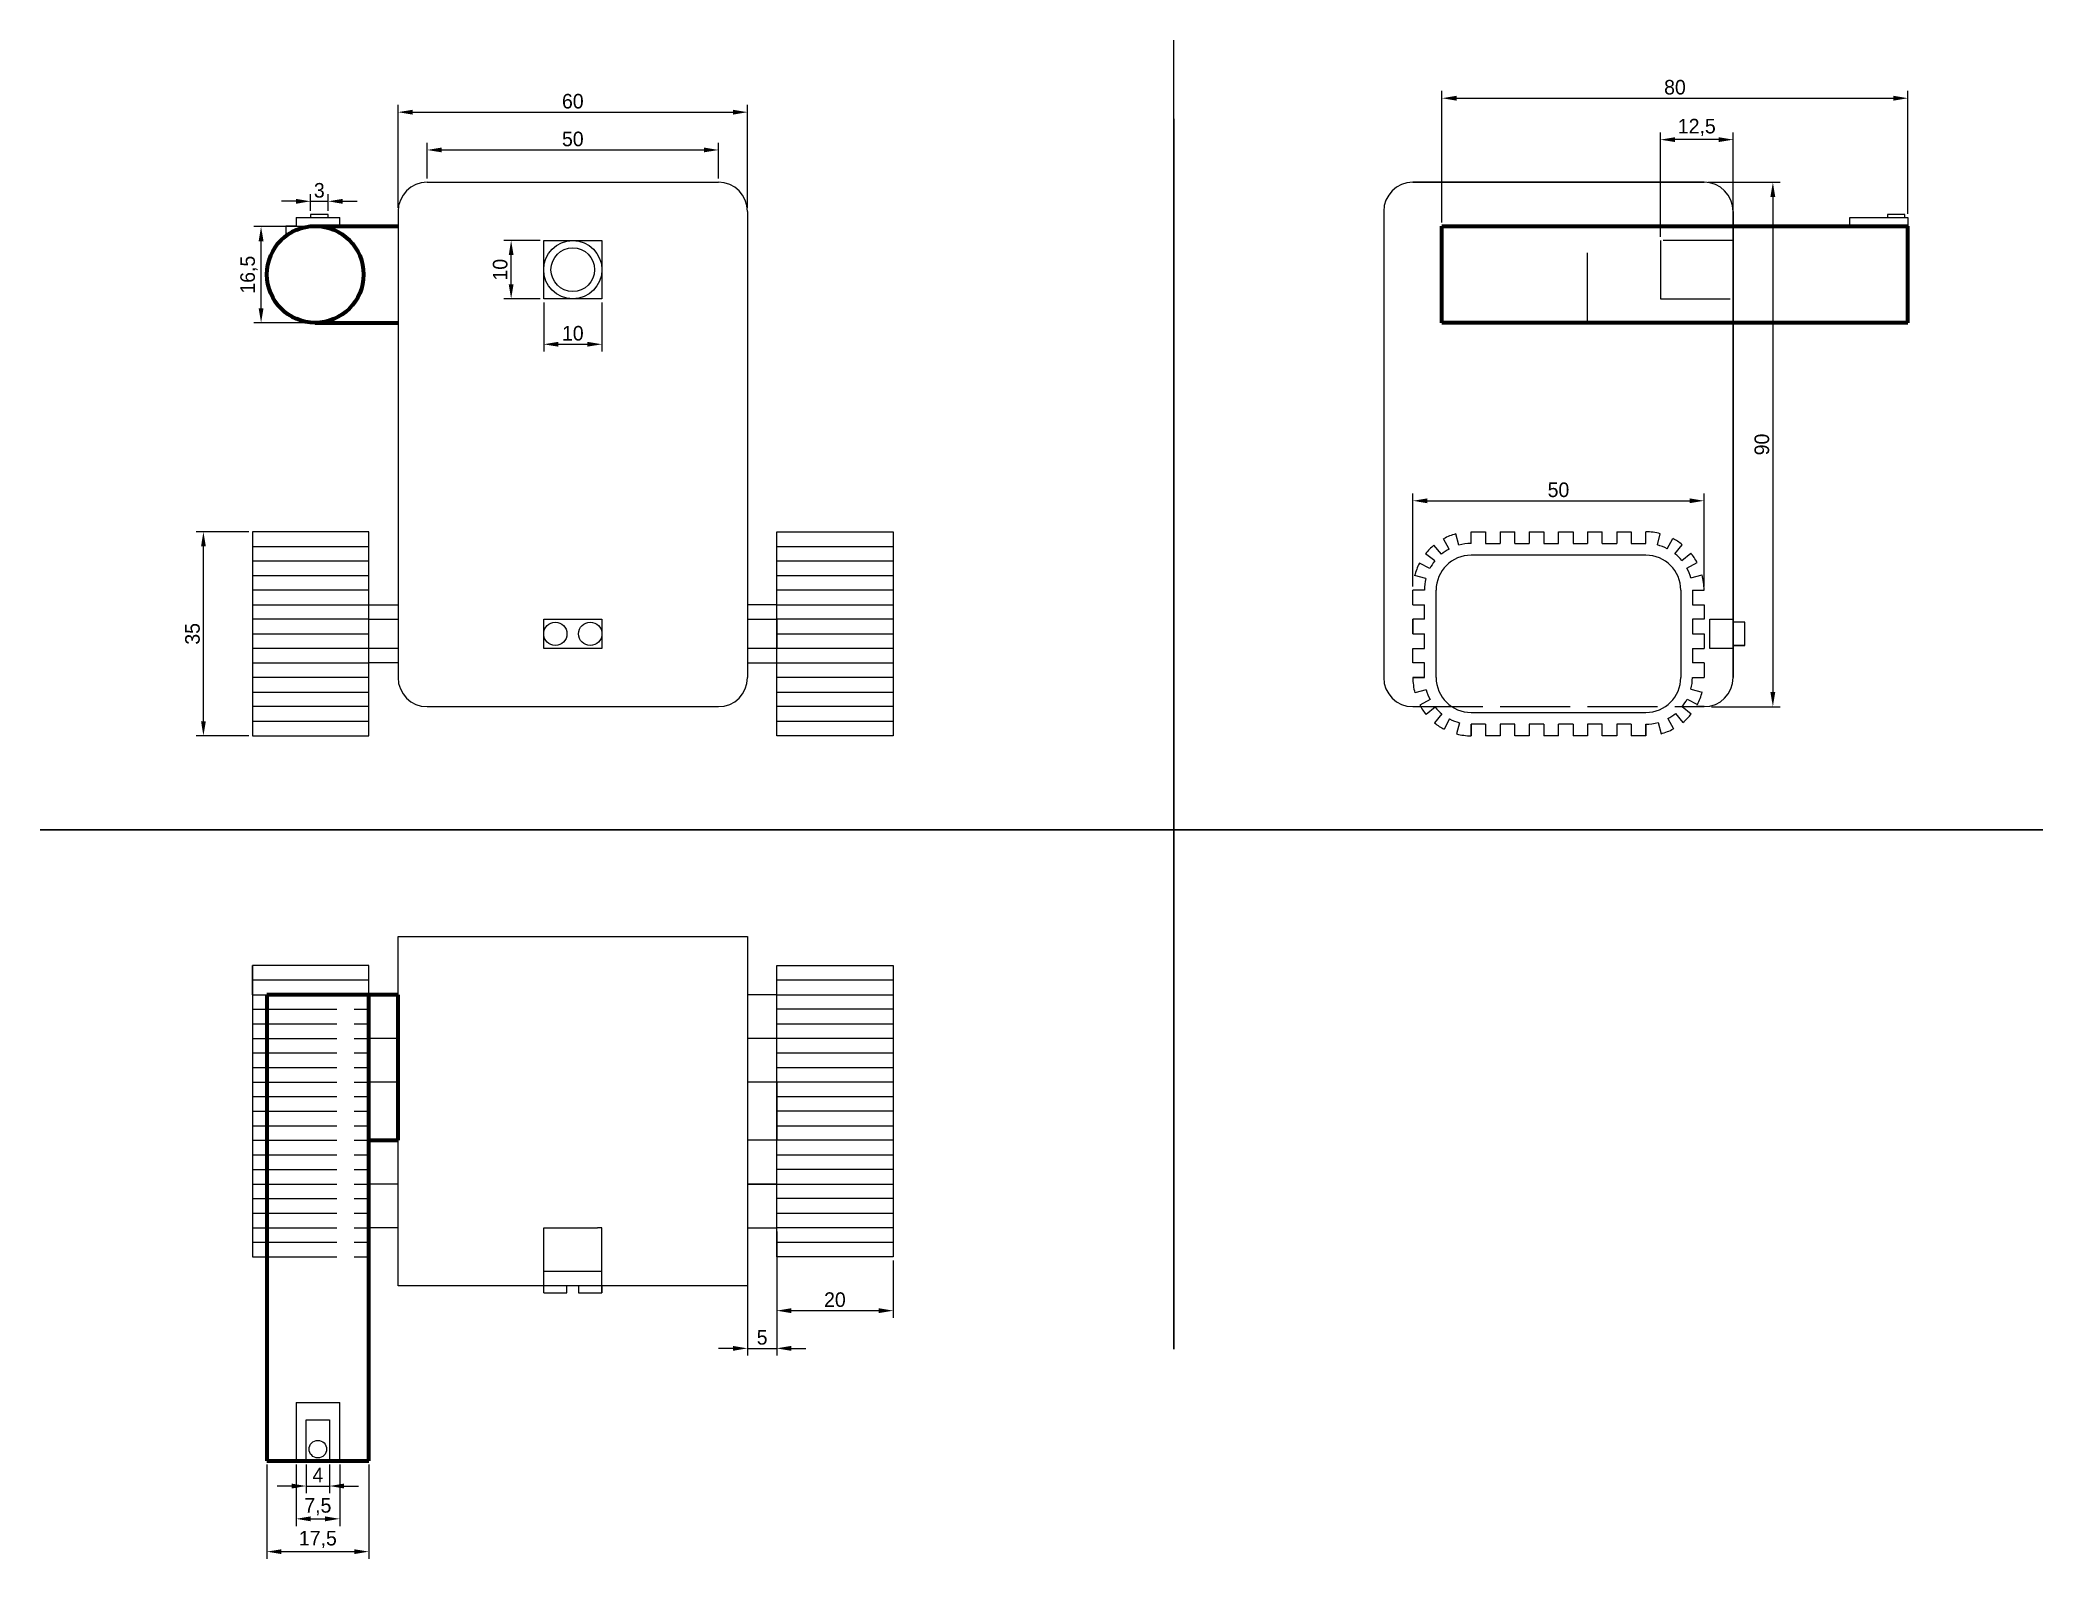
# Model space of a CAD drawing. Header units: millimetres. Extents: x 205 to 549, y 80 to 340.
import ezdxf

# ---------------------------------------------------------------- set-up
doc = ezdxf.new("R2010")
doc.units = ezdxf.units.MM
doc.linetypes.add('ACAD_ISO02W100', pattern=[15, 12, -3])
doc.layers.add('Capa1', color=52, linetype='Continuous', lineweight=211)
doc.layers.add('Trazo', color=160, linetype='ACAD_ISO02W100')
doc.dimstyles.new('ISO-25', dxfattribs={"dimtxt": 2.5, "dimasz": 2.5, "dimexe": 1.25, "dimexo": 0.625, "dimtad": 1, "dimtxsty": 'Standard', "dimcen": 2.5, "dimadec": 0, "dimazin": 0, "dimtfac": 1, "dimtmove": 0, "dimatfit": 3, "dimfxl": 1, "dimarcsym": 0})

# ---------------------------------------------------------------- blocks, each defined once
blk = doc.blocks.new('*D6')
at = {"color": 0, "lineweight": -2}
for p, q in [((271.83, 316.7), (271.83, 322.87)), ((274.33, 321.62), (319.33, 321.62)), ((321.83, 316.7), (321.83, 322.87))]:
    blk.add_line(p, q, dxfattribs=at)
at = {"color": 0}
for points in [[(274.33, 322.04), (274.33, 321.21), (271.83, 321.62)], [(319.33, 322.04), (319.33, 321.21), (321.83, 321.62)]]:
    blk.add_solid(points, dxfattribs=at)
at = {"layer": 'Defpoints', "color": 0}
for p in [(321.83, 321.62), (271.83, 316.07), (321.83, 316.07)]:
    blk.add_point(p, dxfattribs=at)
at = {"color": 0, "insert": (296.83, 323.5), "char_height": 2.5, "attachment_point": 5}
blk.add_mtext('50', dxfattribs=at)
blk = doc.blocks.new('*D7')
at = {"color": 0, "lineweight": -2}
for p, q in [((266.83, 311.7), (266.83, 329.36)), ((269.33, 328.11), (324.33, 328.11)), ((326.83, 311.7), (326.83, 329.36))]:
    blk.add_line(p, q, dxfattribs=at)
at = {"color": 0}
for points in [[(269.33, 328.52), (269.33, 327.69), (266.83, 328.11)], [(324.33, 328.52), (324.33, 327.69), (326.83, 328.11)]]:
    blk.add_solid(points, dxfattribs=at)
at = {"layer": 'Defpoints', "color": 0}
for p in [(326.83, 328.11), (266.83, 311.07), (326.83, 311.07)]:
    blk.add_point(p, dxfattribs=at)
at = {"color": 0, "insert": (296.83, 329.98), "char_height": 2.5, "attachment_point": 5}
blk.add_mtext('60', dxfattribs=at)
blk = doc.blocks.new('*D8')
at = {"color": 0, "lineweight": -2}
for p, q in [((241.2, 256.07), (232.16, 256.07)), ((233.41, 223.57), (233.41, 253.57)), ((241.2, 221.07), (232.16, 221.07))]:
    blk.add_line(p, q, dxfattribs=at)
at = {"color": 0}
for points in [[(233, 253.57), (233.83, 253.57), (233.41, 256.07)], [(233, 223.57), (233.83, 223.57), (233.41, 221.07)]]:
    blk.add_solid(points, dxfattribs=at)
at = {"layer": 'Defpoints', "color": 0}
for p in [(233.41, 256.07), (241.83, 256.07), (241.83, 221.07)]:
    blk.add_point(p, dxfattribs=at)
at = {"color": 0, "insert": (231.54, 238.57), "char_height": 2.5, "attachment_point": 5, "rotation": 90}
blk.add_mtext('35', dxfattribs=at)
blk = doc.blocks.new('*D9')
at = {"color": 0, "lineweight": -2}
for p, q in [((291.83, 295.45), (291.83, 287.02)), ((301.83, 295.45), (301.83, 287.02)), ((294.33, 288.27), (299.33, 288.27))]:
    blk.add_line(p, q, dxfattribs=at)
at = {"color": 0}
for points in [[(294.33, 288.69), (294.33, 287.86), (291.83, 288.27)], [(299.33, 288.69), (299.33, 287.86), (301.83, 288.27)]]:
    blk.add_solid(points, dxfattribs=at)
at = {"layer": 'Defpoints', "color": 0}
for p in [(291.83, 296.07), (301.83, 296.07), (301.83, 288.27)]:
    blk.add_point(p, dxfattribs=at)
at = {"color": 0, "insert": (296.83, 290.15), "char_height": 2.5, "attachment_point": 5}
blk.add_mtext('10', dxfattribs=at)
blk = doc.blocks.new('*D10')
at = {"color": 0, "lineweight": -2}
for p, q in [((291.2, 306.07), (284.99, 306.07)), ((286.24, 298.57), (286.24, 303.57)), ((291.2, 296.07), (284.99, 296.07))]:
    blk.add_line(p, q, dxfattribs=at)
at = {"color": 0}
for points in [[(285.83, 303.57), (286.66, 303.57), (286.24, 306.07)], [(285.83, 298.57), (286.66, 298.57), (286.24, 296.07)]]:
    blk.add_solid(points, dxfattribs=at)
at = {"layer": 'Defpoints', "color": 0}
for p in [(286.24, 306.07), (291.83, 306.07), (291.83, 296.07)]:
    blk.add_point(p, dxfattribs=at)
at = {"color": 0, "insert": (284.37, 301.07), "char_height": 2.5, "attachment_point": 5, "rotation": 90}
blk.add_mtext('10', dxfattribs=at)
blk = doc.blocks.new('*D12')
at = {"color": 0, "lineweight": -2}
for p, q in [((441.05, 246.7), (441.05, 262.66)), ((443.55, 261.41), (488.55, 261.41)), ((491.05, 246.7), (491.05, 262.66))]:
    blk.add_line(p, q, dxfattribs=at)
at = {"color": 0}
for points in [[(443.55, 261.82), (443.55, 260.99), (441.05, 261.41)], [(488.55, 261.82), (488.55, 260.99), (491.05, 261.41)]]:
    blk.add_solid(points, dxfattribs=at)
at = {"layer": 'Defpoints', "color": 0}
for p in [(491.05, 261.41), (441.05, 246.07), (491.05, 246.07)]:
    blk.add_point(p, dxfattribs=at)
at = {"color": 0, "insert": (466.05, 263.28), "char_height": 2.5, "attachment_point": 5}
blk.add_mtext('50', dxfattribs=at)
blk = doc.blocks.new('*D13')
at = {"color": 0, "lineweight": -2}
for p, q in [((331.83, 131.01), (331.83, 121.15)), ((351.83, 131.01), (351.83, 121.15)), ((349.33, 122.4), (334.33, 122.4))]:
    blk.add_line(p, q, dxfattribs=at)
at = {"color": 0}
for points in [[(334.33, 122.82), (334.33, 121.98), (331.83, 122.4)], [(349.33, 122.82), (349.33, 121.98), (351.83, 122.4)]]:
    blk.add_solid(points, dxfattribs=at)
at = {"layer": 'Defpoints', "color": 0}
for p in [(331.83, 131.64), (351.83, 131.64), (331.83, 122.4)]:
    blk.add_point(p, dxfattribs=at)
at = {"color": 0, "insert": (341.83, 124.28), "char_height": 2.5, "attachment_point": 5}
blk.add_mtext('20', dxfattribs=at)
blk = doc.blocks.new('*D15')
at = {"color": 0, "lineweight": -2}
for p, q in [((326.83, 136.01), (326.83, 114.68)), ((331.83, 136.01), (331.83, 114.68)), ((324.33, 115.93), (321.83, 115.93)), ((326.83, 115.93), (331.83, 115.93)), ((334.33, 115.93), (336.83, 115.93))]:
    blk.add_line(p, q, dxfattribs=at)
at = {"color": 0}
for points in [[(324.33, 116.35), (324.33, 115.51), (326.83, 115.93)], [(334.33, 116.35), (334.33, 115.51), (331.83, 115.93)]]:
    blk.add_solid(points, dxfattribs=at)
at = {"layer": 'Defpoints', "color": 0}
for p in [(326.83, 136.64), (331.83, 136.64), (331.83, 115.93)]:
    blk.add_point(p, dxfattribs=at)
at = {"color": 0, "insert": (329.33, 117.81), "char_height": 2.5, "attachment_point": 5}
blk.add_mtext('5', dxfattribs=at)
blk = doc.blocks.new('*D17')
at = {"color": 0, "lineweight": -2}
for p, q in [((483.55, 306.7), (483.55, 324.64)), ((493.55, 323.39), (486.05, 323.39)), ((496.05, 306.7), (496.05, 324.64))]:
    blk.add_line(p, q, dxfattribs=at)
at = {"color": 0}
for points in [[(486.05, 323.81), (486.05, 322.98), (483.55, 323.39)], [(493.55, 323.81), (493.55, 322.98), (496.05, 323.39)]]:
    blk.add_solid(points, dxfattribs=at)
at = {"layer": 'Defpoints', "color": 0}
for p in [(483.55, 323.39), (483.55, 306.07), (496.05, 306.07)]:
    blk.add_point(p, dxfattribs=at)
at = {"color": 0, "insert": (489.8, 325.48), "char_height": 2.5, "attachment_point": 5}
blk.add_mtext('12,5', dxfattribs=at)
blk = doc.blocks.new('*D18')
at = {"color": 0, "lineweight": -2}
for p, q in [((491.67, 316.07), (504.11, 316.07)), ((502.86, 313.57), (502.86, 228.57)), ((492.3, 226.07), (504.11, 226.07))]:
    blk.add_line(p, q, dxfattribs=at)
at = {"color": 0}
for points in [[(502.44, 313.57), (503.27, 313.57), (502.86, 316.07)], [(502.44, 228.57), (503.27, 228.57), (502.86, 226.07)]]:
    blk.add_solid(points, dxfattribs=at)
at = {"layer": 'Defpoints', "color": 0}
for p in [(491.05, 316.07), (491.67, 226.07), (502.86, 226.07)]:
    blk.add_point(p, dxfattribs=at)
at = {"color": 0, "insert": (500.98, 271.07), "char_height": 2.5, "attachment_point": 5, "rotation": 90}
blk.add_mtext('90', dxfattribs=at)
blk = doc.blocks.new('*D29')
at = {"color": 0, "lineweight": -2}
for p, q in [((251.98, 308.46), (242.06, 308.46)), ((243.31, 294.46), (243.31, 305.96)), ((251.98, 291.96), (242.06, 291.96))]:
    blk.add_line(p, q, dxfattribs=at)
at = {"color": 0}
for points in [[(242.89, 305.96), (243.73, 305.96), (243.31, 308.46)], [(242.89, 294.46), (243.73, 294.46), (243.31, 291.96)]]:
    blk.add_solid(points, dxfattribs=at)
at = {"layer": 'Defpoints', "color": 0}
for p in [(243.31, 308.46), (252.61, 308.46), (252.61, 291.96)]:
    blk.add_point(p, dxfattribs=at)
at = {"color": 0, "insert": (241.23, 300.21), "char_height": 2.5, "attachment_point": 5, "rotation": 90}
blk.add_mtext('16,5', dxfattribs=at)
blk = doc.blocks.new('*D30')
at = {"color": 0, "lineweight": -2}
for p, q in [((251.81, 311.18), (251.81, 314.06)), ((254.81, 311.18), (254.81, 314.06)), ((249.31, 312.81), (246.81, 312.81)), ((251.81, 312.81), (254.81, 312.81)), ((257.31, 312.81), (259.81, 312.81))]:
    blk.add_line(p, q, dxfattribs=at)
at = {"color": 0}
for points in [[(249.31, 313.22), (249.31, 312.39), (251.81, 312.81)], [(257.31, 313.22), (257.31, 312.39), (254.81, 312.81)]]:
    blk.add_solid(points, dxfattribs=at)
at = {"layer": 'Defpoints', "color": 0}
for p in [(251.81, 310.56), (254.81, 312.81), (254.81, 310.56)]:
    blk.add_point(p, dxfattribs=at)
at = {"color": 0, "insert": (253.31, 314.68), "char_height": 2.5, "attachment_point": 5}
blk.add_mtext('3', dxfattribs=at)
blk = doc.blocks.new('*D31')
at = {"color": 0, "lineweight": -2}
for p, q in [((446.05, 309.18), (446.05, 331.75)), ((448.55, 330.5), (523.55, 330.5)), ((526.05, 310.68), (526.05, 331.75))]:
    blk.add_line(p, q, dxfattribs=at)
at = {"color": 0}
for points in [[(448.55, 330.92), (448.55, 330.09), (446.05, 330.5)], [(523.55, 330.92), (523.55, 330.09), (526.05, 330.5)]]:
    blk.add_solid(points, dxfattribs=at)
at = {"layer": 'Defpoints', "color": 0}
for p in [(526.05, 330.5), (526.05, 310.06), (446.05, 308.56)]:
    blk.add_point(p, dxfattribs=at)
at = {"color": 0, "insert": (486.05, 332.38), "char_height": 2.5, "attachment_point": 5}
blk.add_mtext('80', dxfattribs=at)
blk = doc.blocks.new('*D33')
at = {"color": 0, "lineweight": -2}
for p, q in [((251.06, 96.01), (251.06, 91.05)), ((255.06, 96.01), (255.06, 91.05)), ((248.56, 92.3), (246.06, 92.3)), ((251.06, 92.3), (255.06, 92.3)), ((257.56, 92.3), (260.06, 92.3))]:
    blk.add_line(p, q, dxfattribs=at)
at = {"color": 0}
for points in [[(248.56, 92.72), (248.56, 91.88), (251.06, 92.3)], [(257.56, 92.72), (257.56, 91.88), (255.06, 92.3)]]:
    blk.add_solid(points, dxfattribs=at)
at = {"layer": 'Defpoints', "color": 0}
for p in [(251.06, 96.64), (255.06, 96.64), (255.06, 92.3)]:
    blk.add_point(p, dxfattribs=at)
at = {"color": 0, "insert": (253.06, 94.18), "char_height": 2.5, "attachment_point": 5}
blk.add_mtext('4', dxfattribs=at)
blk = doc.blocks.new('*D34')
at = {"color": 0, "lineweight": -2}
for p, q in [((249.31, 96.01), (249.31, 85.42)), ((256.81, 96.01), (256.81, 85.42)), ((251.81, 86.67), (254.31, 86.67))]:
    blk.add_line(p, q, dxfattribs=at)
at = {"color": 0}
for points in [[(251.81, 87.09), (251.81, 86.25), (249.31, 86.67)], [(254.31, 87.09), (254.31, 86.25), (256.81, 86.67)]]:
    blk.add_solid(points, dxfattribs=at)
at = {"layer": 'Defpoints', "color": 0}
for p in [(249.31, 96.64), (256.81, 96.64), (256.81, 86.67)]:
    blk.add_point(p, dxfattribs=at)
at = {"color": 0, "insert": (253.06, 88.75), "char_height": 2.5, "attachment_point": 5}
blk.add_mtext('7,5', dxfattribs=at)
blk = doc.blocks.new('*D35')
at = {"color": 0, "lineweight": -2}
for p, q in [((244.31, 96.01), (244.31, 79.79)), ((261.81, 96.01), (261.81, 79.79)), ((246.81, 81.04), (259.31, 81.04))]:
    blk.add_line(p, q, dxfattribs=at)
at = {"color": 0}
for points in [[(246.81, 81.45), (246.81, 80.62), (244.31, 81.04)], [(259.31, 81.45), (259.31, 80.62), (261.81, 81.04)]]:
    blk.add_solid(points, dxfattribs=at)
at = {"layer": 'Defpoints', "color": 0}
for p in [(244.31, 96.64), (261.81, 96.64), (261.81, 81.04)]:
    blk.add_point(p, dxfattribs=at)
at = {"color": 0, "insert": (253.06, 83.12), "char_height": 2.5, "attachment_point": 5}
blk.add_mtext('17,5', dxfattribs=at)

msp = doc.modelspace()

# ---------------------------------------------------------------- linework, layer by layer
for p, q in [((400.004, 115.779), (400.004, 340.485)), ((400.004, 204.905), (400.004, 326.981)), ((400.004, 326.981), (400.004, 115.779)), ((271.83, 316.072), (321.83, 316.072)), ((491.049, 316.072), (441.046, 316.072)), ((441.047, 316.072), (491.047, 316.072)), ((249.309, 310.059), (249.309, 308.559)), ((249.309, 310.059), (256.809, 310.059)), ((249.309, 310.059), (254.309, 310.059)), ((254.809, 310.559), (251.809, 310.559)), ((251.809, 310.559), (251.809, 310.559)), ((251.809, 310.559), (251.809, 310.059)), ((254.809, 310.059), (254.809, 310.559)), ((256.809, 308.559), (256.809, 310.059)), ((266.83, 311.072), (266.83, 231.072)), ((266.83, 311.072), (266.83, 306.072)), ((326.83, 311.072), (326.83, 231.072)), ((436.047, 311.072), (436.047, 231.072)), ((436.047, 311.072), (436.047, 231.072)), ((436.047, 311.072), (436.047, 306.072)), ((496.047, 231.072), (496.047, 311.072)), ((496.047, 311.072), (496.047, 231.072)), ((516.047, 308.559), (516.047, 310.059)), ((516.047, 310.059), (526.047, 310.059)), ((525.541, 310.559), (522.541, 310.559)), ((522.541, 310.559), (522.541, 310.059)), ((525.541, 310.059), (525.541, 310.559)), ((526.047, 310.059), (526.047, 308.559)), ((249.309, 308.559), (247.578, 308.559)), ((247.578, 308.559), (247.578, 306.861)), ((249.309, 308.559), (256.809, 308.559)), ((291.83, 296.072), (291.83, 306.072)), ((291.83, 306.072), (301.83, 306.072)), ((301.83, 306.072), (301.83, 296.072)), ((526.047, 308.559), (516.047, 308.559)), ((301.83, 296.072), (291.83, 296.072)), ((261.83, 256.072), (241.83, 256.072)), ((241.83, 256.072), (241.83, 221.072)), ((261.83, 221.072), (261.83, 256.072)), ((331.83, 221.072), (331.83, 256.072)), ((331.83, 256.072), (351.83, 256.072)), ((351.83, 256.072), (351.83, 221.072)), ((447.265, 253.121), (446.32, 254.884)), ((448.954, 253.793), (448.43, 255.723)), ((451.047, 256.072), (453.547, 256.072)), ((451.047, 254.072), (451.047, 256.072)), ((451.047, 254.072), (451.047, 256.072)), ((453.547, 256.072), (453.547, 254.072)), ((456.047, 256.072), (458.547, 256.072)), ((456.047, 256.072), (456.047, 254.072)), ((456.047, 256.072), (458.547, 256.072)), ((458.547, 254.072), (458.547, 256.072)), ((458.547, 254.072), (458.547, 256.072)), ((461.047, 256.072), (461.047, 254.072)), ((461.047, 256.072), (463.547, 256.072)), ((463.547, 256.072), (463.547, 254.072)), ((466.047, 254.072), (466.047, 256.072)), ((466.047, 254.072), (466.047, 256.072)), ((466.047, 256.072), (468.547, 256.072)), ((468.547, 256.072), (468.547, 254.072)), ((471.047, 256.072), (471.047, 254.072)), ((471.047, 256.072), (473.547, 256.072)), ((473.547, 254.072), (473.547, 256.072)), ((473.547, 254.072), (473.547, 256.072)), ((476.047, 256.072), (476.047, 254.072)), ((476.047, 256.072), (478.547, 256.072)), ((478.547, 256.072), (478.547, 254.072)), ((481.047, 254.072), (481.047, 256.072)), ((481.047, 254.072), (481.047, 256.072)), ((483.04, 253.82), (483.538, 255.757)), ((484.737, 253.17), (485.659, 254.945)), ((241.83, 253.572), (261.83, 253.572)), ((261.83, 251.072), (241.83, 251.072)), ((241.83, 251.072), (241.83, 248.572)), ((331.83, 253.572), (351.83, 253.572)), ((351.83, 251.072), (331.83, 251.072)), ((351.83, 253.572), (351.83, 251.072)), ((444.805, 251.075), (443.244, 252.326)), ((445.954, 252.241), (444.681, 253.783)), ((481.047, 252.072), (451.047, 252.072)), ((453.547, 254.072), (456.047, 254.072)), ((453.547, 254.072), (456.047, 254.072)), ((458.547, 254.072), (461.047, 254.072)), ((463.547, 254.072), (466.047, 254.072)), ((468.547, 254.072), (471.047, 254.072)), ((473.547, 254.072), (476.047, 254.072)), ((478.547, 254.072), (481.047, 254.072)), ((481.047, 254.072), (481.047, 254.072)), ((486.051, 252.314), (487.301, 253.875)), ((487.217, 251.165), (488.759, 252.438)), ((241.83, 248.572), (261.83, 248.572)), ((331.83, 248.572), (351.83, 248.572)), ((351.83, 248.572), (351.83, 246.072)), ((443.299, 248.064), (441.362, 248.562)), ((443.949, 249.761), (442.174, 250.684)), ((488.097, 249.853), (489.859, 250.799)), ((488.768, 248.165), (490.699, 248.689)), ((261.83, 246.072), (241.83, 246.072)), ((241.83, 246.072), (241.83, 243.572)), ((351.83, 246.072), (331.83, 246.072)), ((443.047, 246.072), (441.047, 246.072)), ((441.047, 243.572), (441.047, 246.072)), ((445.047, 231.072), (445.047, 246.072)), ((487.047, 246.072), (487.047, 231.072)), ((489.047, 246.072), (489.047, 243.572)), ((489.047, 246.072), (491.047, 246.072)), ((241.83, 243.572), (261.83, 243.572)), ((261.83, 241.072), (241.83, 241.072)), ((241.83, 241.072), (241.83, 238.572)), ((261.83, 233.572), (261.83, 243.572)), ((261.83, 243.572), (266.83, 243.572)), ((261.83, 236.072), (261.83, 241.072)), ((261.83, 241.072), (266.83, 241.072)), ((291.83, 241.072), (301.83, 241.072)), ((291.83, 236.072), (291.83, 241.072)), ((301.83, 241.072), (301.83, 236.072)), ((331.83, 243.572), (326.83, 243.572)), ((326.83, 241.072), (331.83, 241.072)), ((331.83, 243.572), (351.83, 243.572)), ((331.83, 241.072), (331.83, 236.072)), ((351.83, 241.072), (331.83, 241.072)), ((351.83, 243.572), (351.83, 241.072)), ((441.047, 243.572), (443.047, 243.572)), ((443.047, 241.072), (441.047, 241.072)), ((441.047, 241.072), (441.047, 238.572)), ((441.047, 238.572), (441.047, 241.072)), ((443.047, 241.072), (443.047, 243.572)), ((489.047, 243.572), (491.047, 243.572)), ((491.047, 241.072), (489.047, 241.072)), ((489.047, 241.072), (489.047, 238.572)), ((491.047, 243.572), (491.047, 241.072)), ((241.83, 238.572), (261.83, 238.572)), ((331.83, 238.572), (351.83, 238.572)), ((351.83, 238.572), (351.83, 236.072)), ((441.047, 238.572), (443.047, 238.572)), ((443.047, 236.072), (443.047, 238.572)), ((489.047, 238.572), (491.047, 238.572)), ((491.047, 238.572), (491.047, 236.072)), ((498.047, 240.572), (496.047, 240.572)), ((498.047, 236.572), (498.047, 240.572)), ((261.83, 236.072), (241.83, 236.072)), ((241.83, 236.072), (241.83, 233.572)), ((266.83, 236.072), (261.83, 236.072)), ((301.83, 236.072), (291.83, 236.072)), ((331.83, 236.072), (326.83, 236.072)), ((351.83, 236.072), (331.83, 236.072)), ((441.047, 233.572), (441.047, 236.072)), ((441.047, 236.072), (443.047, 236.072)), ((489.047, 236.072), (491.047, 236.072)), ((489.047, 236.072), (489.047, 233.572)), ((496.047, 236.572), (498.047, 236.572)), ((498.047, 236.572), (496.047, 236.572)), ((241.83, 233.572), (261.83, 233.572)), ((261.83, 231.072), (241.83, 231.072)), ((241.83, 231.072), (241.83, 228.572)), ((266.83, 233.572), (261.83, 233.572)), ((326.83, 233.572), (331.83, 233.572)), ((326.83, 233.572), (351.83, 233.572)), ((351.83, 231.072), (331.83, 231.072)), ((351.83, 233.572), (351.83, 231.072)), ((443.047, 233.572), (441.047, 233.572)), ((443.047, 231.072), (441.047, 231.072)), ((441.047, 231.072), (443.047, 231.072)), ((443.047, 231.072), (443.047, 233.572)), ((491.047, 233.572), (489.047, 233.572)), ((489.047, 231.072), (491.047, 231.072)), ((489.047, 231.072), (491.047, 231.072)), ((491.047, 233.572), (491.047, 231.072)), ((241.83, 228.572), (261.83, 228.572)), ((331.83, 228.572), (351.83, 228.572)), ((351.83, 228.572), (351.83, 226.072)), ((443.326, 228.978), (441.396, 228.455)), ((443.998, 227.29), (442.235, 226.344)), ((488.146, 227.382), (489.92, 226.46)), ((488.795, 229.079), (490.732, 228.581)), ((261.83, 226.072), (241.83, 226.072)), ((241.83, 226.072), (241.83, 223.572)), ((241.83, 223.572), (261.83, 223.572)), ((271.83, 226.072), (321.83, 226.072)), ((351.83, 226.072), (331.83, 226.072)), ((331.83, 223.572), (351.83, 223.572)), ((441.047, 226.072), (442.387, 226.072)), ((444.878, 225.979), (443.336, 224.705)), ((446.044, 224.829), (444.793, 223.269)), ((444.991, 226.072), (444.991, 226.072)), ((447.358, 223.973), (446.435, 222.199)), ((451.047, 225.072), (481.047, 225.072)), ((484.829, 224.022), (485.774, 222.26)), ((486.14, 224.902), (487.414, 223.36)), ((487.286, 226.072), (488.85, 224.818)), ((491.047, 226.072), (489.708, 226.072)), ((241.83, 221.072), (261.83, 221.072)), ((351.83, 221.072), (331.83, 221.072)), ((449.055, 223.324), (448.557, 221.387)), ((451.047, 221.072), (451.047, 223.072)), ((451.047, 223.072), (451.047, 221.072)), ((453.547, 223.072), (451.047, 223.072)), ((453.547, 223.072), (453.547, 221.072)), ((456.047, 221.072), (453.547, 221.072)), ((456.047, 223.072), (456.047, 221.072)), ((458.547, 223.072), (456.047, 223.072)), ((458.547, 221.072), (458.547, 223.072)), ((458.547, 221.072), (458.547, 223.072)), ((461.047, 221.072), (458.547, 221.072)), ((461.047, 223.072), (461.047, 221.072)), ((463.547, 223.072), (461.047, 223.072)), ((463.547, 223.072), (463.547, 221.072)), ((466.047, 221.072), (463.547, 221.072)), ((466.047, 221.072), (466.047, 223.072)), ((466.047, 221.072), (466.047, 223.072)), ((468.547, 223.072), (466.047, 223.072)), ((468.547, 223.072), (468.547, 221.072)), ((471.047, 221.072), (468.547, 221.072)), ((471.047, 223.072), (471.047, 221.072)), ((473.547, 223.072), (471.047, 223.072)), ((473.547, 221.072), (473.547, 223.072)), ((473.547, 221.072), (473.547, 223.072)), ((476.047, 221.072), (473.547, 221.072)), ((478.547, 223.072), (476.047, 223.072)), ((476.047, 223.072), (476.047, 221.072)), ((478.547, 223.072), (478.547, 221.072)), ((481.047, 221.072), (478.547, 221.072)), ((481.047, 221.072), (481.047, 223.072)), ((481.047, 223.072), (481.047, 221.072)), ((483.141, 223.35), (483.664, 221.42)), ((549.227, 204.905), (205.365, 204.905)), ((205.365, 204.905), (400.004, 204.905)), ((400.004, 204.905), (549.227, 204.905)), ((266.83, 186.637), (326.83, 186.637)), ((266.83, 126.637), (266.83, 186.637)), ((326.83, 186.637), (326.83, 126.637)), ((241.83, 176.637), (241.83, 181.637)), ((241.83, 181.637), (241.83, 131.637)), ((261.83, 181.637), (241.83, 181.637)), ((261.83, 179.137), (241.83, 179.137)), ((261.83, 131.637), (261.83, 181.637)), ((331.83, 131.637), (331.83, 181.637)), ((331.83, 181.637), (351.83, 181.637)), ((351.83, 179.137), (331.83, 179.137)), ((351.83, 181.637), (351.83, 131.637)), ((241.83, 176.637), (261.83, 176.637)), ((244.309, 176.637), (261.83, 176.637)), ((261.83, 176.637), (261.83, 161.637)), ((266.83, 176.637), (261.83, 176.637)), ((331.83, 176.637), (326.83, 176.637)), ((331.83, 176.637), (351.83, 176.637)), ((241.83, 174.137), (244.309, 174.137)), ((351.83, 174.137), (331.83, 174.137)), ((241.83, 171.637), (244.309, 171.637)), ((241.83, 169.137), (244.309, 169.137)), ((331.83, 169.137), (326.83, 169.137)), ((331.83, 171.637), (351.83, 171.637)), ((351.83, 169.137), (331.83, 169.137)), ((241.83, 166.637), (244.309, 166.637)), ((331.83, 166.637), (351.83, 166.637)), ((241.83, 164.137), (244.309, 164.137)), ((241.83, 161.637), (244.309, 161.637)), ((266.83, 161.637), (261.83, 161.637)), ((261.83, 161.637), (261.83, 151.637)), ((331.83, 161.637), (326.83, 161.637)), ((331.83, 164.137), (351.83, 164.137)), ((331.83, 156.637), (331.83, 161.637)), ((331.83, 161.637), (331.83, 151.637)), ((351.83, 161.637), (331.83, 161.637)), ((241.83, 159.137), (244.309, 159.137)), ((331.83, 159.137), (351.83, 159.137)), ((241.83, 156.637), (244.309, 156.637)), ((351.83, 156.637), (331.83, 156.637)), ((241.83, 154.137), (244.309, 154.137)), ((241.83, 151.637), (244.309, 151.637)), ((261.83, 151.637), (266.83, 151.637)), ((331.83, 151.637), (326.83, 151.637)), ((331.83, 154.137), (351.83, 154.137)), ((351.83, 151.637), (331.83, 151.637)), ((241.83, 149.137), (244.309, 149.137)), ((331.83, 149.137), (351.83, 149.137)), ((241.83, 146.637), (244.309, 146.637)), ((351.83, 146.637), (331.83, 146.637)), ((241.83, 144.137), (244.309, 144.137)), ((241.83, 141.637), (244.309, 141.637)), ((266.83, 144.137), (261.83, 144.137)), ((331.83, 144.137), (326.83, 144.137)), ((326.83, 144.137), (351.83, 144.137)), ((351.83, 141.637), (331.83, 141.637)), ((241.83, 139.137), (244.309, 139.137)), ((331.83, 139.137), (351.83, 139.137)), ((241.83, 136.637), (244.309, 136.637)), ((241.83, 134.137), (244.309, 134.137)), ((266.83, 136.637), (261.83, 136.637)), ((326.83, 136.637), (331.83, 136.637)), ((351.83, 136.637), (331.83, 136.637)), ((331.83, 134.137), (351.83, 134.137)), ((241.83, 131.637), (244.309, 131.637)), ((351.83, 131.637), (331.83, 131.637)), ((351.83, 131.637), (331.83, 131.637)), ((326.83, 126.637), (266.83, 126.637)), ((291.83, 125.451), (291.83, 126.637)), ((291.83, 125.451), (295.83, 125.451)), ((295.83, 125.451), (295.83, 126.637)), ((297.83, 126.637), (297.83, 125.451)), ((297.83, 125.451), (301.83, 125.451)), ((301.83, 125.451), (301.83, 126.637)), ((301.83, 126.637), (301.83, 125.451)), ((249.309, 106.637), (249.309, 96.637)), ((249.309, 106.637), (256.809, 106.637)), ((256.809, 96.637), (256.809, 106.637)), ((251.059, 96.637), (251.059, 103.637)), ((251.059, 103.637), (255.059, 103.637)), ((255.059, 103.637), (255.059, 96.637)), ((249.309, 96.637), (256.809, 96.637))]:
    msp.add_line(p, q)
for centre, radius in [((296.83, 301.072), 5), ((296.83, 301.072), 5), ((296.83, 301.072), 3.745), ((293.83, 238.572), 2), ((299.83, 238.572), 2), ((253.059, 98.637), 1.5)]:
    msp.add_circle(centre, radius)
for centre, radius, start, end in [((271.83, 311.072), 5, 90, 180), ((321.83, 311.072), 5, 0, 90), ((441.047, 311.072), 5, 90, 180), ((491.047, 311.072), 5, 0, 90), ((451.047, 246.072), 10, 105.1708, 118.211), ((481.047, 246.072), 10, 75.57987, 90), ((481.047, 246.072), 10, 51.28766, 62.53598), ((451.047, 246.072), 10, 129.54153, 141.28766), ((451.047, 246.072), 8, 141.28766, 152.53597), ((451.047, 246.072), 6, 90, 180), ((451.047, 246.072), 8, 118.211, 129.54153), ((451.047, 246.072), 8, 90, 105.1708), ((481.047, 246.072), 8, 359.9999999999994, 0), ((481.047, 246.072), 6, 0, 90), ((481.047, 246.072), 8, 62.53598, 75.57987), ((481.047, 246.072), 8, 39.54154, 51.28766), ((481.047, 246.072), 10, 28.21101, 39.54154), ((451.047, 246.072), 10, 152.53597, 165.57986), ((451.047, 246.072), 8, 165.57987, 180), ((481.047, 246.072), 8, 15.1708, 28.21101), ((481.047, 246.072), 10, 0, 15.1708), ((271.83, 231.072), 5, 180, 270), ((321.83, 231.072), 5, 270, 0), ((441.047, 231.072), 5, 180, 270), ((451.047, 231.072), 10, 180, 195.1708), ((451.047, 231.072), 6, 180, 270), ((481.047, 231.072), 6, 270, 0), ((481.047, 231.072), 8, 345.57987, 360), ((491.047, 231.072), 5, 270, 0), ((451.047, 231.072), 8, 195.17081, 208.21101), ((481.047, 231.072), 8, 321.28766, 332.53598), ((481.047, 231.072), 10, 332.53598, 345.57987), ((451.047, 231.072), 10, 208.21101, 219.54154), ((451.047, 231.072), 8, 219.54154, 231.28767), ((451.047, 231.072), 8, 242.53598, 255.57987), ((481.047, 231.072), 8, 298.21101, 309.54154), ((481.047, 231.072), 10, 309.54154, 321.28766), ((451.047, 231.072), 10, 231.28766, 242.53598), ((451.047, 231.072), 10, 255.57987, 270), ((481.047, 231.072), 8, 270, 285.17081), ((481.047, 231.072), 10, 285.17081, 298.21101)]:
    msp.add_arc(centre, radius, start, end)
at = {"layer": 'Capa1'}
for p, q in [((252.607, 308.559), (266.83, 308.559)), ((446.047, 308.559), (526.047, 308.559)), ((446.047, 291.963), (446.047, 308.559)), ((526.047, 291.963), (526.047, 308.559)), ((252.607, 291.963), (266.83, 291.963)), ((526.047, 291.963), (446.047, 291.963)), ((261.83, 176.637), (244.309, 176.637)), ((244.309, 176.637), (244.309, 96.637)), ((266.83, 176.637), (261.83, 176.637)), ((261.83, 96.637), (261.83, 176.637)), ((266.83, 151.637), (266.83, 176.637)), ((261.83, 151.637), (266.83, 151.637)), ((244.309, 96.637), (261.83, 96.637)), ((244.309, 96.637), (261.83, 96.637))]:
    msp.add_line(p, q, dxfattribs=at)
msp.add_circle((252.607, 300.261), 8.298, dxfattribs=at)
at = {"layer": 'Trazo'}
for p, q in [((471.047, 291.963), (471.047, 306.072)), ((496.047, 306.072), (483.547, 306.072)), ((483.547, 306.072), (483.547, 296.072)), ((483.547, 296.072), (496.047, 296.072)), ((492.047, 236.072), (492.047, 241.072)), ((492.047, 241.072), (496.047, 241.072)), ((496.047, 236.072), (492.047, 236.072)), ((441.047, 226.072), (491.047, 226.072)), ((244.309, 174.137), (261.83, 174.137)), ((244.309, 171.637), (261.83, 171.637)), ((244.309, 169.137), (261.83, 169.137)), ((266.83, 169.137), (261.83, 169.137)), ((244.309, 166.637), (261.83, 166.637)), ((244.309, 164.137), (261.83, 164.137)), ((244.309, 161.637), (261.83, 161.637)), ((244.309, 159.137), (261.83, 159.137)), ((244.309, 156.637), (261.83, 156.637)), ((244.309, 154.137), (261.83, 154.137)), ((244.309, 151.637), (261.83, 151.637)), ((244.309, 149.137), (261.83, 149.137)), ((244.309, 146.637), (261.83, 146.637)), ((244.309, 144.137), (261.83, 144.137)), ((244.309, 141.637), (261.83, 141.637)), ((244.309, 139.137), (261.83, 139.137)), ((244.309, 136.637), (261.83, 136.637)), ((244.309, 134.137), (261.83, 134.137)), ((291.83, 126.637), (291.83, 136.637)), ((291.83, 136.637), (301.052, 136.637)), ((301.83, 136.637), (301.052, 136.637)), ((301.83, 126.637), (301.83, 136.637)), ((244.309, 131.637), (261.83, 131.637)), ((291.83, 126.637), (291.83, 129.137)), ((301.83, 129.137), (291.83, 129.137))]:
    msp.add_line(p, q, dxfattribs=at)

# ---------------------------------------------------------------- dimensions: what is measured, and where the dimension line sits
for base, p1, p2, picture, middle in [((526.047, 330.502), (446.047, 308.559), (526.047, 310.059), '*D31', (486.047, 332.377)), ((326.83, 328.108), (266.83, 311.072), (326.83, 311.072), '*D7', (296.83, 329.983)), ((483.547, 323.394), (496.047, 306.072), (483.547, 306.072), '*D17', (489.797, 325.477)), ((321.83, 321.624), (271.83, 316.072), (321.83, 316.072), '*D6', (296.83, 323.499)), ((254.809, 312.806), (251.809, 310.559), (254.809, 310.559), '*D30', (253.309, 314.681)), ((301.83, 288.275), (291.83, 296.072), (301.83, 296.072), '*D9', (296.83, 290.15)), ((491.047, 261.408), (441.047, 246.072), (491.047, 246.072), '*D12', (466.047, 263.283)), ((331.83, 115.931), (326.83, 136.637), (331.83, 136.637), '*D15', (329.33, 117.806)), ((331.83, 122.4), (351.83, 131.637), (331.83, 131.637), '*D13', (341.83, 124.275)), ((261.809, 81.038), (244.309, 96.637), (261.809, 96.637), '*D35', (253.059, 83.122)), ((255.059, 92.3), (251.059, 96.637), (255.059, 96.637), '*D33', (253.059, 94.175)), ((256.809, 86.669), (249.309, 96.637), (256.809, 96.637), '*D34', (253.059, 88.753))]:
    dim = msp.add_linear_dim(base=base, p1=p1, p2=p2, dimstyle='ISO-25')
    dim.commit()
    dim.dimension.update_dxf_attribs({"geometry": picture, "text_midpoint": middle})
for base, p1, p2, picture, middle in [((502.857, 226.072), (491.049, 316.072), (491.672, 226.072), '*D18', (500.982, 271.072)), ((243.312, 308.463), (252.607, 291.963), (252.607, 308.463), '*D29', (241.228, 300.213)), ((286.244, 306.072), (291.83, 296.072), (291.83, 306.072), '*D10', (284.369, 301.072)), ((233.415, 256.072), (241.83, 221.072), (241.83, 256.072), '*D8', (231.54, 238.572))]:
    dim = msp.add_linear_dim(base=base, p1=p1, p2=p2, angle=90, dimstyle='ISO-25')
    dim.commit()
    dim.dimension.update_dxf_attribs({"geometry": picture, "text_midpoint": middle})

doc.saveas('drawing.dxf')
